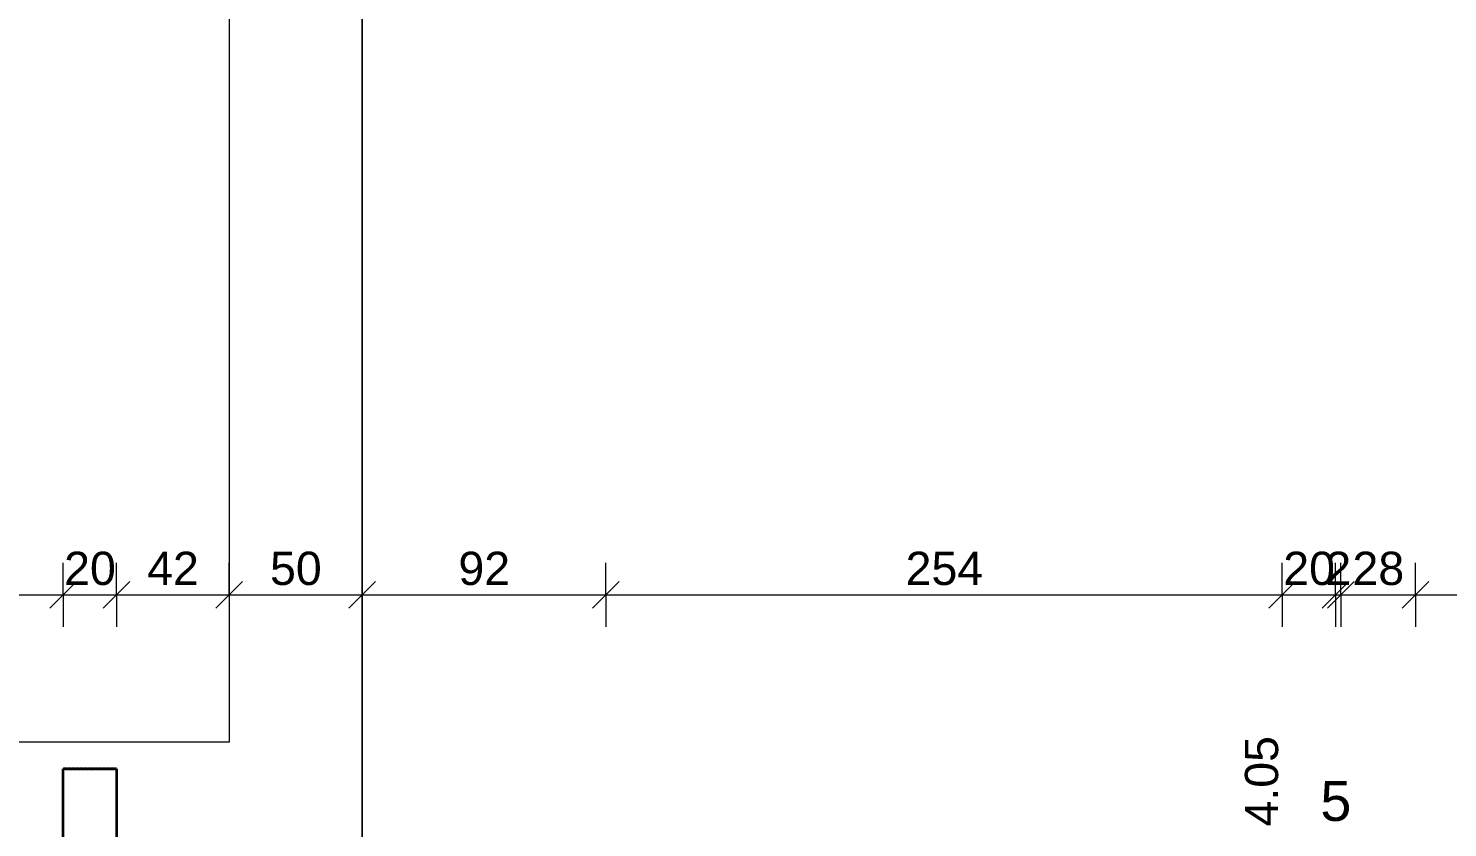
# Model space of a CAD drawing. Header units: centimetres. Extents: x 43 to 2252, y 95 to 1890.
# Drawn here: x 1049 to 1582, y 644 to 944 of the extents above; entities that cross this region are included whole.
import ezdxf

# ---------------------------------------------------------------- set-up
doc = ezdxf.new("R2010")
doc.units = ezdxf.units.CM
doc.linetypes.add('Beton Ole', pattern=[0.3, 0.15, -0.15])
for name, color, linetype, lineweight in [('Dimensions', 130, 'Continuous', 9), ('Dimensions-50', 130, 'Continuous', 9), ('IfcBuildingElementProxy', 7, 'Continuous', 18), ('IfcSlab', 7, 'Continuous', 18), ('IfcWall', 7, 'Continuous', 25), ('Structural Column Tags', 130, 'Continuous', 9), ('Structural Framing Tags', 130, 'Continuous', 9)]:
    doc.layers.add(name, color=color, linetype=linetype, lineweight=lineweight)
doc.styles.add('Arial', font='arial.ttf', dxfattribs={"height": 12.5})
doc.styles.add('Arial_1', font='arial.ttf', dxfattribs={"height": 15})
doc.dimstyles.new('Deng_-_2mm_Arial_2', dxfattribs={"dimscale": 30.48, "dimtxt": 12.753242, "dimasz": 0.328084, "dimexe": 0.393701, "dimexo": 0.0625, "dimgap": 0, "dimtad": 1, "dimdec": 0, "dimzin": 0, "dimdsep": 46, "dimtxsty": 'Arial', "dimblk1": 'OBLIQUE', "dimblk2": 'OBLIQUE', "dimsah": 1, "dimcen": 0.09, "dimazin": 0, "dimtfac": 1, "dimtdec": 4, "dimtix": 1, "dimtmove": 0, "dimatfit": 3, "dimfxl": 0.393701, "dimfxlon": 1, "dimtvp": 1, "dimtolj": 1, "dimtzin": 0, "dimarcsym": 2})

# ---------------------------------------------------------------- blocks, each defined once
blk = doc.blocks.new('DIMBLOCK123-K-31')
at = {"layer": 'Dimensions-50', "transparency": 16777216}
for p, q in [((973.87, 730.97), (973.87, 742.97)), ((1062.02, 730.97), (1062.02, 742.97)), ((973.87, 730.97), (978.87, 735.97)), ((1062.02, 730.97), (1067.02, 735.97)), ((973.87, 730.97), (968.87, 725.97)), ((973.87, 730.97), (1062.02, 730.97)), ((973.87, 730.97), (973.87, 718.97)), ((1062.02, 730.97), (1057.02, 725.97)), ((1062.02, 730.97), (1062.02, 718.97))]:
    blk.add_line(p, q, dxfattribs=at)
at = {"layer": 'Dimensions-50', "color": 0, "transparency": 16777216, "insert": (1008.33, 747.2), "char_height": 12.5, "width": 23.0736, "attachment_point": 1, "line_spacing_factor": 0.941778, "style": 'Arial'}
blk.add_mtext('88', dxfattribs=at)
blk = doc.blocks.new('_Oblique')
at = {"color": 0, "linetype": 'ByBlock', "lineweight": -2}
blk.add_line((-0.5, -0.5), (0.5, 0.5), dxfattribs=at)
blk = doc.blocks.new('DIMBLOCK124-K-31')
at = {"layer": 'Dimensions-50', "transparency": 16777216}
for p, q in [((1062.02, 730.97), (1062.02, 742.97)), ((1082.02, 730.97), (1082.02, 742.97)), ((1062.02, 730.97), (1067.02, 735.97)), ((1082.02, 730.97), (1087.02, 735.97)), ((1062.02, 730.97), (1057.02, 725.97)), ((1062.02, 730.97), (1082.02, 730.97)), ((1062.02, 730.97), (1062.02, 718.97)), ((1082.02, 730.97), (1077.02, 725.97)), ((1082.02, 730.97), (1082.02, 718.97))]:
    blk.add_line(p, q, dxfattribs=at)
at = {"layer": 'Dimensions-50', "color": 0, "transparency": 16777216, "insert": (1062.4, 747.2), "char_height": 12.5, "width": 23.0736, "attachment_point": 1, "line_spacing_factor": 0.941778, "style": 'Arial'}
blk.add_mtext('20', dxfattribs=at)
blk = doc.blocks.new('DIMBLOCK125-K-31')
at = {"layer": 'Dimensions-50', "transparency": 16777216}
for p, q in [((1082.02, 730.97), (1082.02, 742.97)), ((1124.35, 730.97), (1124.35, 742.97)), ((1082.02, 730.97), (1087.02, 735.97)), ((1124.35, 730.97), (1129.35, 735.97)), ((1082.02, 730.97), (1077.02, 725.97)), ((1082.02, 730.97), (1124.35, 730.97)), ((1082.02, 730.97), (1082.02, 718.97)), ((1124.35, 730.97), (1119.35, 725.97)), ((1124.35, 730.97), (1124.35, 718.97))]:
    blk.add_line(p, q, dxfattribs=at)
at = {"layer": 'Dimensions-50', "color": 0, "transparency": 16777216, "insert": (1093.57, 747.2), "char_height": 12.5, "width": 23.0736, "attachment_point": 1, "line_spacing_factor": 0.941778, "style": 'Arial'}
blk.add_mtext('42', dxfattribs=at)
blk = doc.blocks.new('DIMBLOCK126-K-31')
at = {"layer": 'Dimensions-50', "transparency": 16777216}
for p, q in [((1124.35, 730.97), (1124.35, 742.97)), ((1174.35, 730.97), (1174.35, 742.97)), ((1124.35, 730.97), (1129.35, 735.97)), ((1174.35, 730.97), (1179.35, 735.97)), ((1124.35, 730.97), (1119.35, 725.97)), ((1124.35, 730.97), (1174.35, 730.97)), ((1124.35, 730.97), (1124.35, 718.97)), ((1174.35, 730.97), (1169.35, 725.97)), ((1174.35, 730.97), (1174.35, 718.97))]:
    blk.add_line(p, q, dxfattribs=at)
at = {"layer": 'Dimensions-50', "color": 0, "transparency": 16777216, "insert": (1139.74, 747.2), "char_height": 12.5, "width": 23.0736, "attachment_point": 1, "line_spacing_factor": 0.941778, "style": 'Arial'}
blk.add_mtext('50', dxfattribs=at)
blk = doc.blocks.new('DIMBLOCK127-K-31')
at = {"layer": 'Dimensions-50', "transparency": 16777216}
for p, q in [((1174.35, 730.97), (1174.35, 742.97)), ((1265.85, 730.97), (1265.85, 742.97)), ((1174.35, 730.97), (1179.35, 735.97)), ((1265.85, 730.97), (1270.85, 735.97)), ((1174.35, 730.97), (1169.35, 725.97)), ((1174.35, 730.97), (1265.85, 730.97)), ((1174.35, 730.97), (1174.35, 718.97)), ((1265.85, 730.97), (1260.85, 725.97)), ((1265.85, 730.97), (1265.85, 718.97))]:
    blk.add_line(p, q, dxfattribs=at)
at = {"layer": 'Dimensions-50', "color": 0, "transparency": 16777216, "insert": (1210.49, 747.2), "char_height": 12.5, "width": 23.0736, "attachment_point": 1, "line_spacing_factor": 0.941778, "style": 'Arial'}
blk.add_mtext('92', dxfattribs=at)
blk = doc.blocks.new('DIMBLOCK128-K-31')
at = {"layer": 'Dimensions-50', "transparency": 16777216}
for p, q in [((1265.85, 730.97), (1265.85, 742.97)), ((1519.94, 730.97), (1519.94, 742.97)), ((1265.85, 730.97), (1270.85, 735.97)), ((1519.94, 730.97), (1524.94, 735.97)), ((1265.85, 730.97), (1260.85, 725.97)), ((1265.85, 730.97), (1519.94, 730.97)), ((1265.85, 730.97), (1265.85, 718.97)), ((1519.94, 730.97), (1514.94, 725.97)), ((1519.94, 730.97), (1519.94, 718.97))]:
    blk.add_line(p, q, dxfattribs=at)
at = {"layer": 'Dimensions-50', "color": 0, "transparency": 16777216, "insert": (1378.47, 747.2), "char_height": 12.5, "width": 34.6103, "attachment_point": 1, "line_spacing_factor": 0.941778, "style": 'Arial'}
blk.add_mtext('254', dxfattribs=at)
blk = doc.blocks.new('DIMBLOCK129-K-31')
at = {"layer": 'Dimensions-50', "transparency": 16777216}
for p, q in [((1519.94, 730.97), (1519.94, 742.97)), ((1539.94, 730.97), (1539.94, 742.97)), ((1519.94, 730.97), (1524.94, 735.97)), ((1539.94, 730.97), (1544.94, 735.97)), ((1519.94, 730.97), (1514.94, 725.97)), ((1519.94, 730.97), (1539.94, 730.97)), ((1519.94, 730.97), (1519.94, 718.97)), ((1539.94, 730.97), (1534.94, 725.97)), ((1539.94, 730.97), (1539.94, 718.97))]:
    blk.add_line(p, q, dxfattribs=at)
at = {"layer": 'Dimensions-50', "color": 0, "transparency": 16777216, "insert": (1520.32, 747.2), "char_height": 12.5, "width": 23.0736, "attachment_point": 1, "line_spacing_factor": 0.941778, "style": 'Arial'}
blk.add_mtext('20', dxfattribs=at)
blk = doc.blocks.new('DIMBLOCK130-K-31')
at = {"layer": 'Dimensions-50', "transparency": 16777216}
for p, q in [((1539.94, 730.97), (1539.94, 742.97)), ((1541.94, 730.97), (1541.94, 742.97)), ((1539.94, 730.97), (1544.94, 735.97)), ((1541.94, 730.97), (1546.94, 735.97)), ((1539.94, 730.97), (1534.94, 725.97)), ((1541.94, 730.97), (1536.94, 725.97)), ((1539.94, 730.97), (1541.94, 730.97)), ((1539.94, 730.97), (1539.94, 718.97)), ((1541.94, 730.97), (1541.94, 718.97))]:
    blk.add_line(p, q, dxfattribs=at)
at = {"layer": 'Dimensions-50', "color": 0, "transparency": 16777216, "insert": (1536.13, 747.2), "char_height": 12.5, "width": 11.5368, "attachment_point": 1, "line_spacing_factor": 0.941778, "style": 'Arial'}
blk.add_mtext('\\fArial|b0|i0|c177|p34|;2', dxfattribs=at)
blk = doc.blocks.new('DIMBLOCK131-K-31')
at = {"layer": 'Dimensions-50', "transparency": 16777216}
for p, q in [((1541.94, 730.97), (1541.94, 742.97)), ((1569.94, 730.97), (1569.94, 742.97)), ((1541.94, 730.97), (1546.94, 735.97)), ((1569.94, 730.97), (1574.94, 735.97)), ((1541.94, 730.97), (1536.94, 725.97)), ((1541.94, 730.97), (1569.94, 730.97)), ((1541.94, 730.97), (1541.94, 718.97)), ((1569.94, 730.97), (1564.94, 725.97)), ((1569.94, 730.97), (1569.94, 718.97))]:
    blk.add_line(p, q, dxfattribs=at)
at = {"layer": 'Dimensions-50', "color": 0, "transparency": 16777216, "insert": (1546.32, 747.2), "char_height": 12.5, "width": 23.0736, "attachment_point": 1, "line_spacing_factor": 0.941778, "style": 'Arial'}
blk.add_mtext('28', dxfattribs=at)
blk = doc.blocks.new('DIMBLOCK132-K-31')
at = {"layer": 'Dimensions-50', "transparency": 16777216}
for p, q in [((1569.94, 730.97), (1569.94, 742.97)), ((1780.6, 730.97), (1780.6, 742.97)), ((1569.94, 730.97), (1574.94, 735.97)), ((1780.6, 730.97), (1785.6, 735.97)), ((1569.94, 730.97), (1564.94, 725.97)), ((1569.94, 730.97), (1780.6, 730.97)), ((1569.94, 730.97), (1569.94, 718.97)), ((1780.6, 730.97), (1775.6, 725.97)), ((1780.6, 730.97), (1780.6, 718.97))]:
    blk.add_line(p, q, dxfattribs=at)
at = {"layer": 'Dimensions-50', "color": 0, "transparency": 16777216, "insert": (1660.85, 747.2), "char_height": 12.5, "width": 34.6103, "attachment_point": 1, "line_spacing_factor": 0.941778, "style": 'Arial'}
blk.add_mtext('211', dxfattribs=at)

msp = doc.modelspace()

# ---------------------------------------------------------------- linework, layer by layer
at = {"layer": 'IfcBuildingElementProxy'}
for p, q in [((1124.35, 1384.69), (1124.35, 675.69)), ((1124.35, 1384.69), (1124.35, 675.69)), ((1174.35, 625.69), (1174.35, 1384.69)), ((1174.35, 1384.69), (1174.35, 625.69)), ((1124.35, 675.69), (973.87, 675.69)), ((1124.35, 675.69), (973.87, 675.69))]:
    msp.add_line(p, q, dxfattribs=at)
at = {"layer": 'IfcSlab'}
msp.add_line((1174.35, 1384.69), (1174.35, 625.69), dxfattribs=at)
at = {"layer": 'IfcWall', "color": 10, "lineweight": 35}
for p, q in [((1062.02, 289.69), (1062.02, 665.69)), ((1082.02, 665.69), (1082.02, 304.69))]:
    msp.add_line(p, q, dxfattribs=at)
at = {"layer": 'IfcWall', "color": 10, "linetype": 'Beton Ole', "lineweight": 35}
for p, q in [((1062.02, 319.69), (1062.02, 665.69)), ((1082.02, 665.69), (1062.02, 665.69)), ((1062.02, 665.69), (1082.02, 665.69)), ((1082.02, 665.69), (1082.02, 319.69))]:
    msp.add_line(p, q, dxfattribs=at)

# ---------------------------------------------------------------- texts
at = {"layer": 'Structural Column Tags', "color": 7, "insert": (1534.25, 661.08), "char_height": 15, "width": 14.4304, "attachment_point": 1, "style": 'Arial_1'}
msp.add_mtext('\\fArial|b0|i0|c177|p34|;5', dxfattribs=at)
at = {"layer": 'Structural Framing Tags', "color": 7, "insert": (1505.89, 643.97), "char_height": 12.5, "width": 40.8861, "attachment_point": 1, "rotation": 90, "style": 'Arial'}
msp.add_mtext('4.05', dxfattribs=at)

# ---------------------------------------------------------------- dimensions: what is measured, and where the dimension line sits
at = {"layer": 'Dimensions'}
for base, p1, p2, override, picture, middle in [((1062.02, 730.97), (973.87, 718.97), (1062.02, 718.97), {"dimpost": '<>', "dimfxl": 88.15}, 'DIMBLOCK123-K-31', (1017.94, 737.35)), ((1082.02, 730.97), (1062.02, 718.97), (1082.02, 718.97), {"dimpost": '<>', "dimfxl": 20}, 'DIMBLOCK124-K-31', (1072.02, 737.35)), ((1124.35, 730.97), (1082.02, 718.97), (1124.35, 742.97), {"dimpost": '<>', "dimfxl": 48.661983}, 'DIMBLOCK125-K-31', (1103.18, 737.25)), ((1174.35, 730.97), (1124.35, 742.97), (1174.35, 742.97), {"dimpost": '<>', "dimfxl": 50}, 'DIMBLOCK126-K-31', (1149.35, 737.35)), ((1265.84930808, 730.97019375), (1174.34930808, 742.97019375), (1265.84930808, 718.97019375), {"dimpost": '<>', "dimfxl": 94.59519}, 'DIMBLOCK127-K-31', (1220.09930808, 737.35235614)), ((1519.94, 730.97), (1265.85, 718.97), (1519.94, 718.97), {"dimpost": '<>', "dimfxl": 254.087688}, 'DIMBLOCK128-K-31', (1392.89, 737.35)), ((1539.94, 730.97), (1519.94, 718.97), (1539.94, 718.97), {"dimpost": '<>', "dimfxl": 20}, 'DIMBLOCK129-K-31', (1529.94, 737.35)), ((1541.94, 730.97), (1539.94, 718.97), (1541.94, 718.97), {"dimpost": '<>', "dimfxl": 2}, 'DIMBLOCK130-K-31', (1540.94, 737.25)), ((1569.94, 730.97), (1541.94, 718.97), (1569.94, 718.97), {"dimpost": '<>', "dimfxl": 28}, 'DIMBLOCK131-K-31', (1555.94, 737.35)), ((1780.6, 730.97), (1569.94, 718.97), (1780.6, 718.97), {"dimpost": '<>', "dimfxl": 210.664532}, 'DIMBLOCK132-K-31', (1675.27, 737.25))]:
    dim = msp.add_linear_dim(base=base, p1=p1, p2=p2, dimstyle='Deng_-_2mm_Arial_2', override=override, dxfattribs=at)
    dim.commit()
    dim.dimension.update_dxf_attribs({"geometry": picture, "text_midpoint": middle})

doc.saveas('drawing.dxf')
